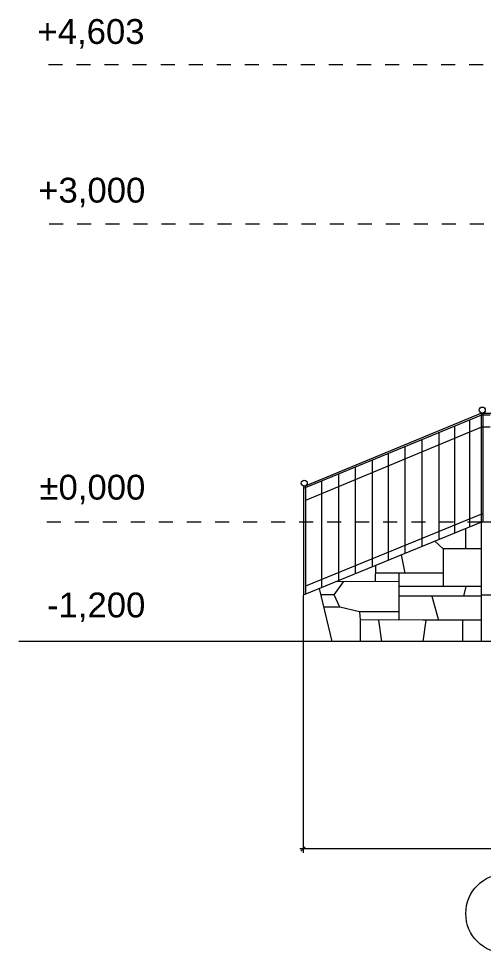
# Model space of a CAD drawing. Header units: millimetres. Extents: x -490789 to -449459, y 209001 to 327650.
# Drawn here: x -482959 to -478283, y 245508 to 254910 of the extents above; entities that cross this region are included whole.
import ezdxf

# ---------------------------------------------------------------- set-up
doc = ezdxf.new("R2010")
doc.units = ezdxf.units.MM
doc.header["$MEASUREMENT"] = 0
doc.linetypes.add('Штриховая', pattern=[282.222223, 141.111112, -141.111112])
for name, color, linetype, lineweight in [('0_Ном._пера__25', 25, 'Continuous', 18), ('0_Ном._пера__7_Ном._пера__15_Ном._пера__15', 15, 'Continuous', 18), ('0_Ном._пера__7_Ном._пера__16_Ном._пера__16', 16, 'Continuous', 18), ('0_Ном._пера__7_Ном._пера__7_Ном._пера__7', 7, 'Continuous', 18), ('0_Ном._пера__85', 85, 'Continuous', 18), ('0_Ном_пера__13_Ном_пера__13_Ном_пера__13_Ном_пера__13_Ном_пера__13_Ном_пера__13_Ном_пера__13_Ном_пера__13_Ном_пера__13_Ном._пера__13_Ном_пера__13_Ном_пера__13_Ном_пера__13_Ном_пера__13_Ном_пера__13_Ном_пера__13_Ном_пера__13_Ном_пера__13_Ном_пера__13_Ном_4_Ном._пера__13', 13, 'Continuous', 18), ('0_Ном_пера__15_Ном_пера__15_Ном_пера__15_Ном_пера__15_Ном_пера__15_Ном_пера__15_Ном_пера__15_Ном._пера__15_Ном_пера__15_Ном_пера__15_Ном_пера__15_Ном_пера__15_Ном_пера__15_Ном_пера__15_Ном_пера__15_Ном_пера__15_Ном_пера__15_Ном_пера__15_Ном_пера__15_Ном_3_Ном._пера__15', 15, 'Continuous', 18), ('0_Ном_пера__15_Ном_пера__15_Ном_пера__15_Ном_пера__15_Ном_пера__15_Ном_пера__15_Ном_пера__15_Ном_пера__15_Ном_пера__15_Ном._пера__15_Ном_пера__15_Ном_пера__15_Ном_пера__15_Ном_пера__15_Ном_пера__15_Ном_пера__15_Ном_пера__15_Ном_пера__15_Ном_пера__15_Ном_3_Ном._пера__15', 15, 'Continuous', 18), ('0_Ном_пера__7_Ном_пера__7_Ном_пера__7_Ном_пера__7_Ном_пера__7_Ном_пера__7_Ном_пера__7_Ном_пера__7_Ном_пера__7_Ном_пера__7_Ном_пера__7_Ном_пера__7_Ном_пера__7_Ном_пера__7_Ном_пера__7_Ном._пера__7_Ном._пера__7_Ном._пера__7_Ном._пера__7_Ном._пера__7_Ном._пера__7', 7, 'Continuous', 18), ('0_Ном_пера__7_Ном_пера__7_Ном_пера__7_Ном_пера__7_Ном_пера__7_Ном_пера__7_Ном_пера__7_Ном_пера__7_Ном_пера__7_Ном_пера__7_Ном_пера__7_Ном_пера__7_Ном_пера__7_Ном_пера__7_Ном_пера__7_Ном_пера__7_Ном_пера__7_Ном_пера__7_Ном_пера__7_Ном_пера__7_Ном_пера__7_C_Ном._пера__16', 16, 'Continuous', 18), ('0_Ном_пера__7_Ном_пера__7_Ном_пера__7_Ном_пера__7_Ном_пера__7_Ном_пера__7_Ном_пера__7_Ном_пера__7_Ном_пера__7_Ном_пера__7_Ном_пера__7_Ном_пера__7_Ном_пера__7_Ном_пера__7_Ном_пера__7_Ном_пера__7_Ном_пера__7_Ном_пера__7_Ном_пера__7_Ном_пера__7_Ном_пера__7_C_Ном._пера__7', 7, 'Continuous', 18), ('axis_Ном_пера__7_Ном_пера__7_Ном_пера__7_Ном_пера__7_Ном_пера__7_Ном_пера__7_Ном_пера__7_Ном_пера__7_Ном_пера__7_Ном_пера__7_Ном._пера__7_Ном_пера__7_Ном._пера__7_Ном_пера__7_Ном._пера__7_Ном_пера__7_Ном_пера__7_Ном_пера__7_Ном_пера__7_Ном._пера__7_Ном._D_Ном._пера__7', 7, 'Continuous', 18), ('Line 0.25_Ном_пера__7_Ном_пера__7_Ном_пера__7_Ном_пера__7_Ном_пера__7_Ном_пера__7_Ном_пера__7_Ном_пера__7_Ном_пера__7_Ном_пера__7_Ном_пера__7_Ном._пера__7_Ном._пера__7_Ном._пера__7_Ном._пера__7_Ном._пера__102_Ном._пера__102', 102, 'Continuous', 18)]:
    doc.layers.add(name, color=color, linetype=linetype, lineweight=lineweight)
doc.styles.add('СГЕНЕРИР_СТИЛЬ_1', font='')
doc.styles.get('СГЕНЕРИР_СТИЛЬ_1').set_extended_font_data('Arial')
doc.dimstyles.new('СГЕНЕРИР_СТИЛЬ__1', dxfattribs={"dimtxt": 250, "dimasz": 39.04812, "dimexe": 0.18, "dimexo": 0, "dimgap": 0.09, "dimtad": 1, "dimtih": 1, "dimtoh": 1, "dimdec": 0, "dimzin": 0, "dimdsep": 46, "dimtxsty": 'СГЕНЕРИР_СТИЛЬ_1', "dimblk": 'ARROWHEAD_6', "dimblk1": 'ARROWHEAD_6', "dimblk2": 'ARROWHEAD_6', "dimcen": 0.09, "dimclrd": 85, "dimclre": 85, "dimclrt": 25, "dimazin": 0, "dimtfac": 1, "dimtdec": 4, "dimtmove": 0, "dimatfit": 3, "dimfxl": 0, "dimtolj": 1, "dimtzin": 0, "dimarcsym": 0})

# ---------------------------------------------------------------- blocks, each defined once
blk = doc.blocks.new('*D8')
at = {"layer": '0_Ном._пера__85', "linetype": 'Continuous'}
for p, q in [((-480097.7, 248644.1), (-480097.7, 246518.8)), ((-456160.5, 248644.1), (-456160.5, 246518.8)), ((-480097.7, 246557.3), (-480128.6, 246557.3)), ((-480077.2, 246577.9), (-480118.3, 246536.8)), ((-456160.5, 246557.3), (-480097.7, 246557.3)), ((-456181, 246536.8), (-456139.9, 246577.9)), ((-456129.6, 246557.3), (-456160.5, 246557.3))]:
    blk.add_line(p, q, dxfattribs=at)
at = {"layer": '0_Ном._пера__25', "insert": (-468651.4, 246607.3), "char_height": 250, "attachment_point": 7, "style": 'СГЕНЕРИР_СТИЛЬ_1'}
blk.add_mtext('\\A1;{\\fArial|b0|i0|c204|p38;23\xa0937}', dxfattribs=at)
blk = doc.blocks.new('ARROWHEAD_6')
at = {"color": 0, "linetype": 'Continuous', "lineweight": 0}
for p, q in [((0, 0), (-1, 0)), ((-0.5, -0.5), (0.5, 0.5))]:
    blk.add_line(p, q, dxfattribs=at)

msp = doc.modelspace()

# ---------------------------------------------------------------- linework, layer by layer
at = {"layer": '0_Ном._пера__7_Ном._пера__15_Ном._пера__15', "linetype": 'Continuous'}
for p, q in [((-478301.8, 250801), (-480071.4, 250061.8)), ((-478285.2, 250801), (-478301.8, 250801)), ((-478301.8, 249925.6), (-480071.4, 249201)), ((-478285.2, 249925.6), (-478301.8, 249925.6)), ((-478461.1, 249779.1), (-478461.1, 249576)), ((-478686.2, 249576), (-478770.5, 249653)), ((-478686.2, 249576), (-478686.2, 249199.4)), ((-478301.8, 249576), (-478686.2, 249576)), ((-478461.1, 249576), (-478494.7, 249576)), ((-479069.2, 249333.5), (-479107.7, 249515.5)), ((-479369.3, 249245.7), (-479363.3, 249411.3)), ((-478686.2, 249333.5), (-479366.1, 249333.5)), ((-479132.8, 249245.1), (-479767.2, 249246.7)), ((-478301.8, 249199.4), (-479132.8, 249199.4))]:
    msp.add_line(p, q, dxfattribs=at)
for centre in [(-478293.5, 250972.8), (-480084.9, 250237.4)]:
    msp.add_circle(centre, 30.5, dxfattribs=at)
at = {"layer": '0_Ном._пера__7_Ном._пера__16_Ном._пера__16', "linetype": 'Continuous'}
for q in [(-480092.7, 250201.7), (-478151.1, 250942.3)]:
    msp.add_line((-478301.8, 250942.3), q, dxfattribs=at)
at = {"layer": '0_Ном._пера__7_Ном._пера__7_Ном._пера__7', "linetype": 'Continuous'}
for p, q in [((-478301.8, 248644.1), (-478301.8, 250942.3)), ((-478285.2, 249844), (-478285.2, 250942.3)), ((-478301.8, 250921.4), (-480092.7, 250182.5)), ((-478420.7, 250870.6), (-478420.7, 249794.5)), ((-478212.8, 250921.4), (-478301.8, 250921.4)), ((-478572.3, 250809.8), (-478572.3, 249733.8)), ((-478212.8, 250801), (-478285.2, 250801)), ((-478902, 250673.8), (-478902, 249599.4)), ((-478732.2, 250743.9), (-478732.2, 249668.6)), ((-479071.8, 250603.8), (-479071.8, 249530.2)), ((-479241.6, 250533.7), (-479241.6, 249461)), ((-479571.6, 250397.6), (-479571.6, 249326.4)), ((-479401.8, 250467.6), (-479401.8, 249395.6)), ((-479741.4, 250327.5), (-479741.4, 249257.2)), ((-480092.7, 250201.7), (-480092.7, 249114)), ((-480071.4, 250210), (-480071.4, 249122.7)), ((-480071.4, 250191.4), (-480071.4, 249201)), ((-479911.2, 250257.5), (-479911.2, 249188)), ((-479911.2, 250257.5), (-479911.2, 249201)), ((-478572.3, 250278.4), (-478572.3, 249733.8)), ((-478301.8, 249844), (-480097.7, 249111.9)), ((-474293.2, 249844), (-478301.8, 249844)), ((-480097.7, 249111.9), (-480097.7, 248644.1)), ((-453854.5, 248644.1), (-482958.9, 248644.1)), ((-453854.5, 248644.1), (-482958.9, 248644.1)), ((-471385.9, 248644.1), (-481404.4, 248644.1))]:
    msp.add_line(p, q, dxfattribs=at)
at = {"layer": '0_Ном_пера__13_Ном_пера__13_Ном_пера__13_Ном_пера__13_Ном_пера__13_Ном_пера__13_Ном_пера__13_Ном_пера__13_Ном_пера__13_Ном._пера__13_Ном_пера__13_Ном_пера__13_Ном_пера__13_Ном_пера__13_Ном_пера__13_Ном_пера__13_Ном_пера__13_Ном_пера__13_Ном_пера__13_Ном_4_Ном._пера__13', "linetype": 'Continuous'}
for p, q in [((-479783.8, 249114.6), (-479689.5, 249245.1)), ((-479727.6, 248989.2), (-479783.8, 249114.6)), ((-478301.8, 249102.1), (-479132.8, 249102.1)), ((-478801.9, 249102.1), (-478733.1, 248859.5)), ((-479529.8, 248942.9), (-479727.6, 248989.2)), ((-478891.3, 248859.5), (-479523.4, 248862.2)), ((-479339, 248859.5), (-479306.5, 248644.1))]:
    msp.add_line(p, q, dxfattribs=at)
at = {"layer": '0_Ном_пера__15_Ном_пера__15_Ном_пера__15_Ном_пера__15_Ном_пера__15_Ном_пера__15_Ном_пера__15_Ном._пера__15_Ном_пера__15_Ном_пера__15_Ном_пера__15_Ном_пера__15_Ном_пера__15_Ном_пера__15_Ном_пера__15_Ном_пера__15_Ном_пера__15_Ном_пера__15_Ном_пера__15_Ном_3_Ном._пера__15', "linetype": 'Continuous'}
msp.add_line((-479529.8, 248942.9), (-479523.4, 248862.2), dxfattribs=at)
at = {"layer": '0_Ном_пера__15_Ном_пера__15_Ном_пера__15_Ном_пера__15_Ном_пера__15_Ном_пера__15_Ном_пера__15_Ном_пера__15_Ном_пера__15_Ном._пера__15_Ном_пера__15_Ном_пера__15_Ном_пера__15_Ном_пера__15_Ном_пера__15_Ном_пера__15_Ном_пера__15_Ном_пера__15_Ном_пера__15_Ном_3_Ном._пера__15', "linetype": 'Continuous'}
for p, q in [((-479132.8, 249333.5), (-479132.8, 248860.5)), ((-479935.4, 249178.1), (-479808.1, 248644.1)), ((-479783.8, 249114.6), (-479920.2, 249114)), ((-479727.6, 248989.2), (-479890.4, 248989.2)), ((-479132.8, 248944.5), (-479529.8, 248942.9)), ((-479523.4, 248862.2), (-479523.4, 248644.1)), ((-478862, 248859.5), (-478891.3, 248644.1)), ((-478301.8, 248859.5), (-478891.3, 248859.5))]:
    msp.add_line(p, q, dxfattribs=at)
at = {"layer": '0_Ном_пера__7_Ном_пера__7_Ном_пера__7_Ном_пера__7_Ном_пера__7_Ном_пера__7_Ном_пера__7_Ном_пера__7_Ном_пера__7_Ном_пера__7_Ном_пера__7_Ном_пера__7_Ном_пера__7_Ном_пера__7_Ном_пера__7_Ном_пера__7_Ном_пера__7_Ном_пера__7_Ном_пера__7_Ном_пера__7_Ном_пера__7_C_Ном._пера__16', "linetype": 'Continuous'}
for p, q in [((-478458.1, 249199.4), (-478483.2, 249102.1)), ((-478493, 248859.5), (-478493, 248644.1))]:
    msp.add_line(p, q, dxfattribs=at)
at = {"layer": '0_Ном_пера__7_Ном_пера__7_Ном_пера__7_Ном_пера__7_Ном_пера__7_Ном_пера__7_Ном_пера__7_Ном_пера__7_Ном_пера__7_Ном_пера__7_Ном_пера__7_Ном_пера__7_Ном_пера__7_Ном_пера__7_Ном_пера__7_Ном_пера__7_Ном_пера__7_Ном_пера__7_Ном_пера__7_Ном_пера__7_Ном_пера__7_C_Ном._пера__7', "linetype": 'Continuous'}
msp.add_line((-478301.8, 249114), (-478056.2, 249114), dxfattribs=at)
at = {"layer": 'axis_Ном_пера__7_Ном_пера__7_Ном_пера__7_Ном_пера__7_Ном_пера__7_Ном_пера__7_Ном_пера__7_Ном_пера__7_Ном_пера__7_Ном_пера__7_Ном._пера__7_Ном_пера__7_Ном._пера__7_Ном_пера__7_Ном._пера__7_Ном_пера__7_Ном_пера__7_Ном_пера__7_Ном_пера__7_Ном._пера__7_Ном._D_Ном._пера__7', "linetype": 'Continuous'}
msp.add_circle((-478059.2, 245907.8), 400, dxfattribs=at)
at = {"layer": 'Line 0.25_Ном_пера__7_Ном_пера__7_Ном_пера__7_Ном_пера__7_Ном_пера__7_Ном_пера__7_Ном_пера__7_Ном_пера__7_Ном_пера__7_Ном_пера__7_Ном_пера__7_Ном._пера__7_Ном._пера__7_Ном._пера__7_Ном._пера__7_Ном._пера__102_Ном._пера__102', "linetype": 'Штриховая'}
for p, q in [((-478284.5, 254446.1), (-482754, 254446.1)), ((-478276.9, 252844), (-482746.3, 252844)), ((-478301.8, 249844), (-482754, 249844)), ((-478301.8, 249844), (-482754, 249844))]:
    msp.add_line(p, q, dxfattribs=at)

# ---------------------------------------------------------------- texts
at = {"layer": '0_Ном_пера__7_Ном_пера__7_Ном_пера__7_Ном_пера__7_Ном_пера__7_Ном_пера__7_Ном_пера__7_Ном_пера__7_Ном_пера__7_Ном_пера__7_Ном_пера__7_Ном_пера__7_Ном_пера__7_Ном_пера__7_Ном_пера__7_Ном._пера__7_Ном._пера__7_Ном._пера__7_Ном._пера__7_Ном._пера__7_Ном._пера__7', "linetype": 'Continuous', "char_height": 250, "attachment_point": 9, "style": 'СГЕНЕРИР_СТИЛЬ_1'}
for s, insert in [('\\A1;{\\fArial|b0|i0|c204|p38;+4,603}', (-481692.2, 254609.5)), ('\\A1;{\\fArial|b0|i0|c204|p38;+3,000}', (-481684.5, 253013.2)), ('\\A1;{\\fArial|b0|i0|c204|p38;±0,000}', (-481684.2, 250025.4)), ('\\A1;{\\fArial|b0|i0|c204|p38;-1,200}', (-481684.2, 248840.3))]:
    msp.add_mtext(s, dxfattribs=dict(at, insert=insert))

# ---------------------------------------------------------------- dimensions: what is measured, and where the dimension line sits
at = {"color": 85, "linetype": 'Continuous', "lineweight": 18}
dim = msp.add_linear_dim(base=(-480097.7, 246557.3), p1=(-456160.5, 248644.1), p2=(-480097.7, 248644.1), angle=180, dimstyle='СГЕНЕРИР_СТИЛЬ__1', dxfattribs=at)
dim.commit()
dim.dimension.update_dxf_attribs({"geometry": '*D8', "text_midpoint": (-468129.1, 246732.3), "dimtype": 160})

doc.saveas('drawing.dxf')
